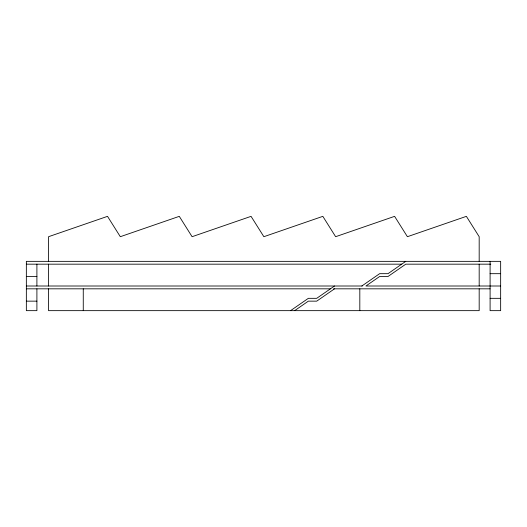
<?xml version="1.0" encoding="UTF-8"?>
<svg xmlns="http://www.w3.org/2000/svg" width="527" height="527" viewBox="0 0 527 527"><rect width="100%" height="100%" fill="white"/><g stroke="black" fill="none" stroke-linecap="round" stroke-linejoin="round"><path stroke-width="0.79" d="M290.575 310.653L308.361 298.328L316.72 298.328L334.507 286.003M294.639 310.653L308.361 301.148L316.72 301.148L334.507 288.822M361.851 286.003L379.638 273.678L387.997 273.678L405.777 261.352M26.35 264.172L401.798 264.172M490.782 264.172L405.777 264.172L387.997 276.497L379.638 276.497L365.916 286.003L500.65 286.003M490.097 273.678L500.65 273.678M26.35 276.497L36.903 276.497M26.35 286.003L362.286 286.003M26.35 288.822L330.442 288.822M333.479 288.822L490.097 288.822M490.097 298.328L500.65 298.328M26.35 301.148L36.903 301.148M490.097 261.352L490.097 310.653L500.65 310.653L500.65 261.352L26.35 261.352L26.35 310.653L36.903 310.653L36.903 288.822M479.181 261.352L479.181 236.702L466.375 216.347L407.404 236.702L394.604 216.347L335.633 236.702L322.834 216.347L263.862 236.702L251.056 216.347L192.085 236.702L179.285 216.347L120.314 236.702L107.515 216.347L48.543 236.702L48.543 261.352M479.181 264.172L479.181 286.003M479.181 288.822L479.181 310.653L48.543 310.653L48.543 288.822M359.816 288.822L359.816 310.653M83.266 288.822L83.266 310.653M48.543 264.172L48.543 286.003M36.903 264.172L36.903 286.003"/></g></svg>
